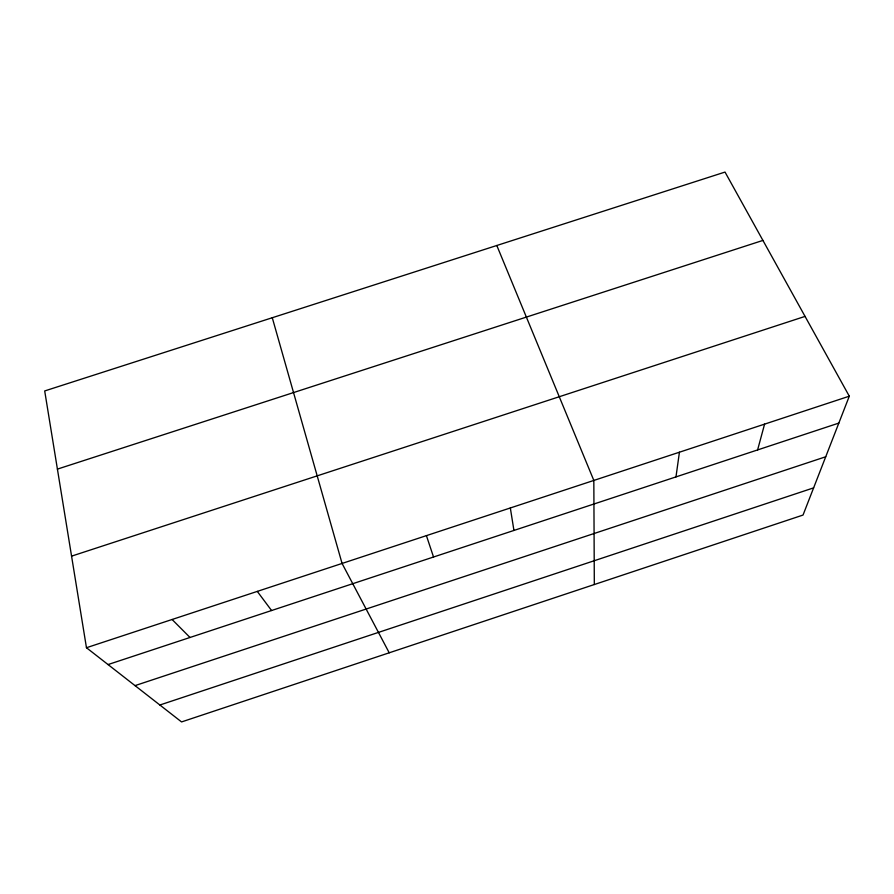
<?xml version="1.0" encoding="UTF-8"?>
<svg xmlns="http://www.w3.org/2000/svg" width="894" height="894" viewBox="0 0 894 894"><rect width="100%" height="100%" fill="white"/><g stroke="black" fill="none" stroke-linecap="round" stroke-linejoin="round"><path stroke-width="1.34" d="M675.976 476.893L679.429 452.208M757.609 449.917L764.582 424.136M849.3 396.198L803.035 515.056L181.56 721.927L86.461 647.725L44.7 390.946L725.023 172.073L849.3 396.198L86.461 647.725M135.016 685.62L825.721 456.767M159.87 705.008L813.618 487.867M108.029 664.566L838.84 423.086M71.565 556.146L805.047 316.398M57.406 469.115L762.917 240.419M172.095 619.497L190.009 637.478M257.293 591.403L271.575 610.524M389.214 652.799L342.067 563.443L272.279 317.728M496.807 245.492L593.828 480.436L594.32 584.531M426.416 535.64L433.534 557.007M510.329 507.971L513.938 530.444"/></g></svg>
